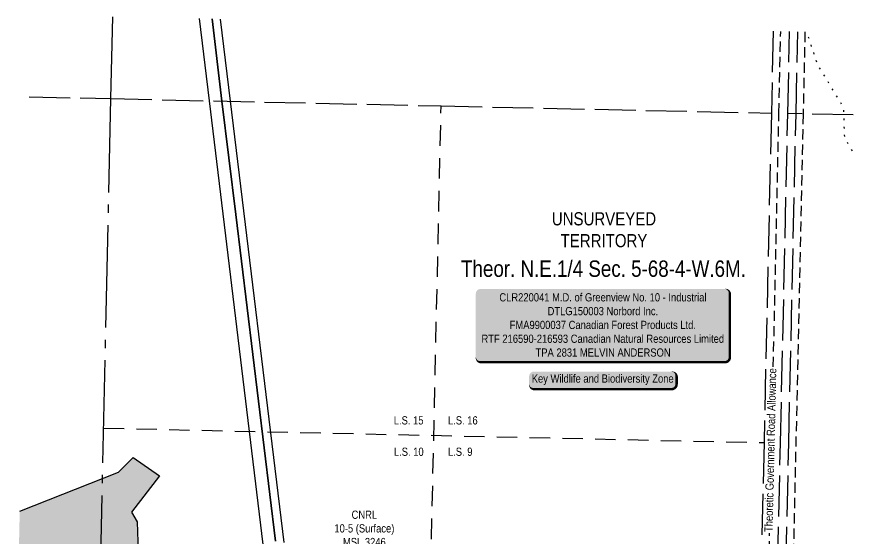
# Model space of a CAD drawing. Extents: x 398292 to 402241, y 6079202 to 6082998.
# Drawn here: x 398969 to 399989, y 6080382 to 6081019 of the extents above; entities that cross this region are included whole.
import ezdxf
from ezdxf.enums import TextEntityAlignment as Align

# ---------------------------------------------------------------- set-up
doc = ezdxf.new("R2010")
doc.units = 0
doc.header["$LTSCALE"] = 5
for name, pattern in [('foc-ACCESSROAD', [3.75, 2.5, -1.25]), ('foc-LSD', [8, 5, -3]), ('foc-QUARTERLINE', [33, 25, -3, 2, -3]), ('foc-UNSURVEYED', [12.5, 10, -2.5]), ('foc-WHEELTRACKS', [2, 0.4, -1.6])]:
    doc.linetypes.add(name, pattern=pattern)
for name, color, linetype in [('AS-SURFACE IMPACT', 7, 'Continuous'), ('AS-WILDLIFE-BLOCK', 131, 'Continuous'), ('C-AR', 13, 'foc-ACCESSROAD'), ('C-RW', 13, 'Continuous'), ('C-SYMBOL', 7, 'Continuous'), ('L-ROAD-T', 7, 'Continuous'), ('L-SECQ', 8, 'foc-QUARTERLINE'), ('L-SECTION-LSD', 7, 'foc-LSD'), ('L-UNS-T', 3, 'Continuous'), ('L-USEC', 7, 'foc-UNSURVEYED'), ('T-WATER', 160, 'Continuous'), ('T-WATER-H', 133, 'Continuous'), ('T-WATER-P3', 160, 'foc-WHEELTRACKS')]:
    doc.layers.add(name, color=color, linetype=linetype)
doc.layers.add('C-RW-T', color=13, linetype='Continuous', lineweight=9)
doc.styles.add('100L', font='ARIALN.TTF', dxfattribs={"height": 11})
doc.styles.add('175L', font='ARIALN.TTF', dxfattribs={"height": 20})
doc.styles.add('80', font='ARIALN.TTF', dxfattribs={"height": 10})
doc.styles.add('80CG', font='ARIALN.TTF', dxfattribs={"height": 10})
doc.styles.add('80L', font='ARIALN.TTF', dxfattribs={"height": 10})

# ---------------------------------------------------------------- blocks, each defined once
blk = doc.blocks.new('*U458')
h = blk.add_hatch(color=255)
edge = h.paths.add_edge_path()
edge.add_line((-149, -45.5), (149, -45.5))
edge.add_arc((149, -39.5), 6, 270, 360)
edge.add_line((155, -39.5), (155, 38))
edge.add_arc((149, 38), 6, 0, 90)
edge.add_line((149, 44), (-149, 44))
edge.add_arc((-149, 38), 6, 90, 180)
edge.add_line((-155, 38), (-155, -39.5))
edge.add_arc((-149, -39.5), 6, 180, 270)
at = {"color": 44, "flags": 128}
blk.add_lwpolyline([(-149, -45.5, 3, 3, 0), (149, -45.5, 3, 3, 0.414214), (155, -39.5, 3, 3, 0), (155, 38, 3, 0, 0.414214), (149, 44, 0, 0, 0), (-149, 44, 0, 0, 0.414214), (-155, 38, 0, 0, 0), (-155, -39.5, 0, 3, 0.414214)], format="xyseb", close=True, dxfattribs=at)
at = {"color": 44, "style": '80'}
blk.add_attdef('ENTER_TEXT_001', (-36, -5), '', height=10, dxfattribs=at)
blk = doc.blocks.new('*U464')
h = blk.add_hatch(color=255)
edge = h.paths.add_edge_path()
edge.add_line((-84, -11.5), (84, -11.5))
edge.add_arc((84, -5.5), 6, 270, 360)
edge.add_line((90, -5.5), (90, 4))
edge.add_arc((84, 4), 6, 0, 90)
edge.add_line((84, 10), (-84, 10))
edge.add_arc((-84, 4), 6, 90, 180)
edge.add_line((-90, 4), (-90, -5.5))
edge.add_arc((-84, -5.5), 6, 180, 270)
at = {"color": 131, "linetype": 'ByBlock', "flags": 128}
blk.add_lwpolyline([(-84, -11.5, 3, 3, 0), (84, -11.5, 3, 3, 0.414214), (90, -5.5, 3, 3, 0), (90, 4, 3, 0, 0.414214), (84, 10, 0, 0, 0), (-84, 10, 0, 0, 0.414214), (-90, 4, 0, 0, 0), (-90, -5.5, 0, 3, 0.414214)], format="xyseb", close=True, dxfattribs=at)
at = {"color": 131, "style": '80'}
blk.add_attdef('ENTER_TEXT_001', (-36, -5), '', height=10, dxfattribs=at)

msp = doc.modelspace()

# ---------------------------------------------------------------- hatches: boundary and pattern name
at = {"layer": 'T-WATER-H'}
h = msp.add_hatch(color=256, dxfattribs=at)
h.dxf.hatch_style = 1
h.paths.add_polyline_path([(398972.21, 6080415.192), (398968.522, 6080250.68), (399056.013, 6080251.282), (399056.013, 6080269.896), (399049.8, 6080282.316), (399051.871, 6080308.521), (399065.668, 6080316.098), (399116.7, 6080365.746), (399115.314, 6080402.291), (399108.415, 6080414.013), (399142.893, 6080458.149), (399110.486, 6080480.894), (399092.562, 6080462.977)])

# ---------------------------------------------------------------- linework, layer by layer
at = {"layer": 'C-AR'}
for points in [[(399861.008, 6079202.514), (399862.624, 6079272.331), (399865.881, 6079413.013), (399869.807, 6079591.514), (399870.26, 6079612.101), (399870.516, 6079623.774), (399870.72, 6079633.019), (399870.819, 6079637.52), (399870.971, 6079644.402), (399871.424, 6079665.031), (399878.422, 6079983.174), (399878.755, 6079998.281), (399879.087, 6080013.388), (399879.309, 6080023.461), (399879.53, 6080033.526), (399879.867, 6080048.869), (399880.199, 6080063.976), (399880.913, 6080096.594), (399885.356, 6080298.558), (399885.615, 6080310.305), (399886.02, 6080328.723), (399898.6, 6080900.756), (399900.799, 6081000.733)], [(399930.437, 6081000.083), (399928.213, 6080900.106), (399910.992, 6080126.122), (399910.321, 6080095.948), (399909.515, 6080059.729), (399909.179, 6080044.623), (399908.837, 6080029.279), (399908.613, 6080019.213), (399908.389, 6080009.139), (399908.053, 6079994.033), (399907.717, 6079978.927), (399900.102, 6079636.716), (399899.643, 6079616.092), (399899.392, 6079604.809), (399899.184, 6079595.47), (399898.926, 6079583.9), (399898.468, 6079563.314), (399892.65, 6079301.842), (399891.98, 6079271.687), (399890.426, 6079201.869)]]:
    msp.add_lwpolyline(points, dxfattribs=at)
at = {"layer": 'C-RW'}
for points in [[(399269.228, 6080374.714), (399203.589, 6080915.977), (399191.426, 6081016.277)], [(399206.813, 6081015.94), (399218.976, 6080915.639), (399235.74, 6080777.407), (399284.104, 6080378.647)], [(399284.104, 6080378.647), (399235.74, 6080777.407), (399218.976, 6080915.639), (399206.813, 6081015.94)], [(399216.909, 6081015.719), (399229.072, 6080915.417), (399294.405, 6080377.095)]]:
    msp.add_lwpolyline(points, dxfattribs=at)
at = {"layer": 'L-SECQ'}
for p, q in [((399083.523, 6080918.617), (399085.765, 6081018.593)), ((399066.165, 6080144.456), (399083.523, 6080918.617))]:
    msp.add_line(p, q, dxfattribs=at)
at = {"layer": 'L-SECTION-LSD'}
for p, q in [((399450.537, 6079301.466), (399486.446, 6080909.788)), ((399074.508, 6080516.539), (399880.426, 6080498.879))]:
    msp.add_line(p, q, dxfattribs=at)
at = {"layer": 'L-USEC'}
for p, q in [((399891.594, 6081000.934), (399889.37, 6080900.958)), ((399909.468, 6080900.521), (399911.692, 6081000.494)), ((399919.526, 6080900.297), (399921.75, 6081000.273)), ((398983.546, 6080920.808), (399083.523, 6080918.617)), ((399083.523, 6080918.617), (399486.446, 6080909.788)), ((399486.446, 6080909.788), (399889.37, 6080900.958)), ((399889.37, 6080900.958), (399880.426, 6080498.879)), ((399900.525, 6080498.444), (399909.468, 6080900.521)), ((399989.345, 6080898.767), (399909.468, 6080900.521)), ((399910.583, 6080498.221), (399919.526, 6080900.297)), ((399880.426, 6080498.879), (399871.483, 6080096.801)), ((399891.582, 6080096.363), (399900.525, 6080498.444)), ((399901.639, 6080096.139), (399910.583, 6080498.221))]:
    msp.add_line(p, q, dxfattribs=at)
at = {"layer": 'T-WATER', "flags": 128}
msp.add_lwpolyline([(398972.21, 6080415.192), (399092.562, 6080462.977), (399110.486, 6080480.894), (399142.893, 6080458.149), (399108.415, 6080414.013), (399115.314, 6080402.291), (399116.7, 6080365.746), (399065.668, 6080316.098), (399051.871, 6080308.521), (399049.8, 6080282.316), (399056.013, 6080269.896), (399056.013, 6080251.282), (398968.522, 6080250.68)], dxfattribs=at)
at = {"layer": 'T-WATER-P3', "flags": 128}
msp.add_lwpolyline([(399988.373, 6080855.063), (399978.917, 6080870.502), (399977.546, 6080907.802), (399945.764, 6080960.299), (399932.76, 6081000.032)], dxfattribs=at)

# ---------------------------------------------------------------- block references
at = {"layer": 'AS-SURFACE IMPACT'}
ref = msp.add_blockref('*U458', (399683.733, 6080642.504), dxfattribs=at)
ref.add_attrib('ENTER_TEXT_001', 'CLR220041 M.D. of Greenview No. 10 - Industrial', (399557.482, 6080671.189), dxfattribs={"layer": '0', "color": 44, "height": 10, "style": '80'})
ref.add_attrib('ENTER_TEXT_002', 'DTLG150003 Norbord Inc.', (399616.295, 6080654.345), dxfattribs={"layer": '0', "color": 44, "height": 10, "style": '80'})
ref.add_attrib('ENTER_TEXT_003', 'FMA9900037 Canadian Forest Products Ltd.', (399570.067, 6080637.501), dxfattribs={"layer": '0', "color": 44, "height": 10, "style": '80'})
ref.add_attrib('ENTER_TEXT_004', 'RTF 216590-216593 Canadian Natural Resources Limited', (399535.66, 6080620.657), dxfattribs={"layer": '0', "color": 44, "height": 10, "style": '80'})
ref.add_attrib('ENTER_TEXT_005', 'TPA 2831 MELVIN ANDERSON', (399601.632, 6080603.813), dxfattribs={"layer": '0', "color": 44, "height": 10, "style": '80'})
at = {"layer": 'AS-WILDLIFE-BLOCK'}
ref = msp.add_blockref('*U464', (399683.767, 6080575.647), dxfattribs=at)
ref.add_attrib('ENTER_TEXT_001', 'Key Wildlife and Biodiversity Zone', (399596.994, 6080572.032), dxfattribs={"layer": '0', "color": 131, "height": 10, "style": '80'})

# ---------------------------------------------------------------- texts
at = {"layer": 'C-RW-T', "insert": (399392.738, 6080384.388), "char_height": 10, "attachment_point": 5, "style": '80CG'}
msp.add_mtext('\\A1;CNRL\\P10-5 (Surface)\\PMSL 3246\\P(Expired)', dxfattribs=at)
at = {"layer": 'C-SYMBOL', "color": 3, "style": '175L'}
msp.add_text('Theor. N.E.1/4 Sec. 5-68-4-W.6M.', height=20, dxfattribs=at).set_placement((399684.499, 6080695.163), align=Align.BOTTOM_CENTER)
at = {"layer": 'L-UNS-T', "color": 3, "insert": (399685.147, 6080758.548), "char_height": 16, "attachment_point": 5, "style": '80L'}
msp.add_mtext_dynamic_manual_height_columns('UNSURVEYED TERRITORY', width=126.41375, gutter_width=47.5, heights=[0], dxfattribs=at)

# ---------------------------------------------------------------- next in the draw order: texts
at = {"layer": 'L-ROAD-T', "insert": (399883.209, 6080489.878), "char_height": 10, "width": 199.54748, "attachment_point": 2, "rotation": 88.676963, "style": '80L', "bg_fill": 3, "box_fill_scale": 1.15, "bg_fill_color": 256, "bg_fill_true_color": 256, "bg_fill_transparency": 0}
msp.add_mtext('Theoretic Government Road Allowance', dxfattribs=at)
at = {"layer": 'L-SECTION-LSD', "char_height": 10, "attachment_point": 1, "style": '100L', "bg_fill": 3, "box_fill_scale": 1.5, "bg_fill_color": 256, "bg_fill_transparency": 0}
for s, width, insert in [('\\pi1.8458;L.S. 15', 36.85945, (399426.761, 6080531.041)), ('L.S. 16', 36.94144, (399494.721, 6080531.041)), ('\\pi2.0291;L.S. 10', 36.95405, (399426.761, 6080492.756)), ('L.S. 9', 30.52728, (399494.721, 6080492.756))]:
    msp.add_mtext_dynamic_manual_height_columns(s, width=width, gutter_width=55, heights=[0], dxfattribs=dict(at, insert=insert))

doc.saveas('drawing.dxf')
